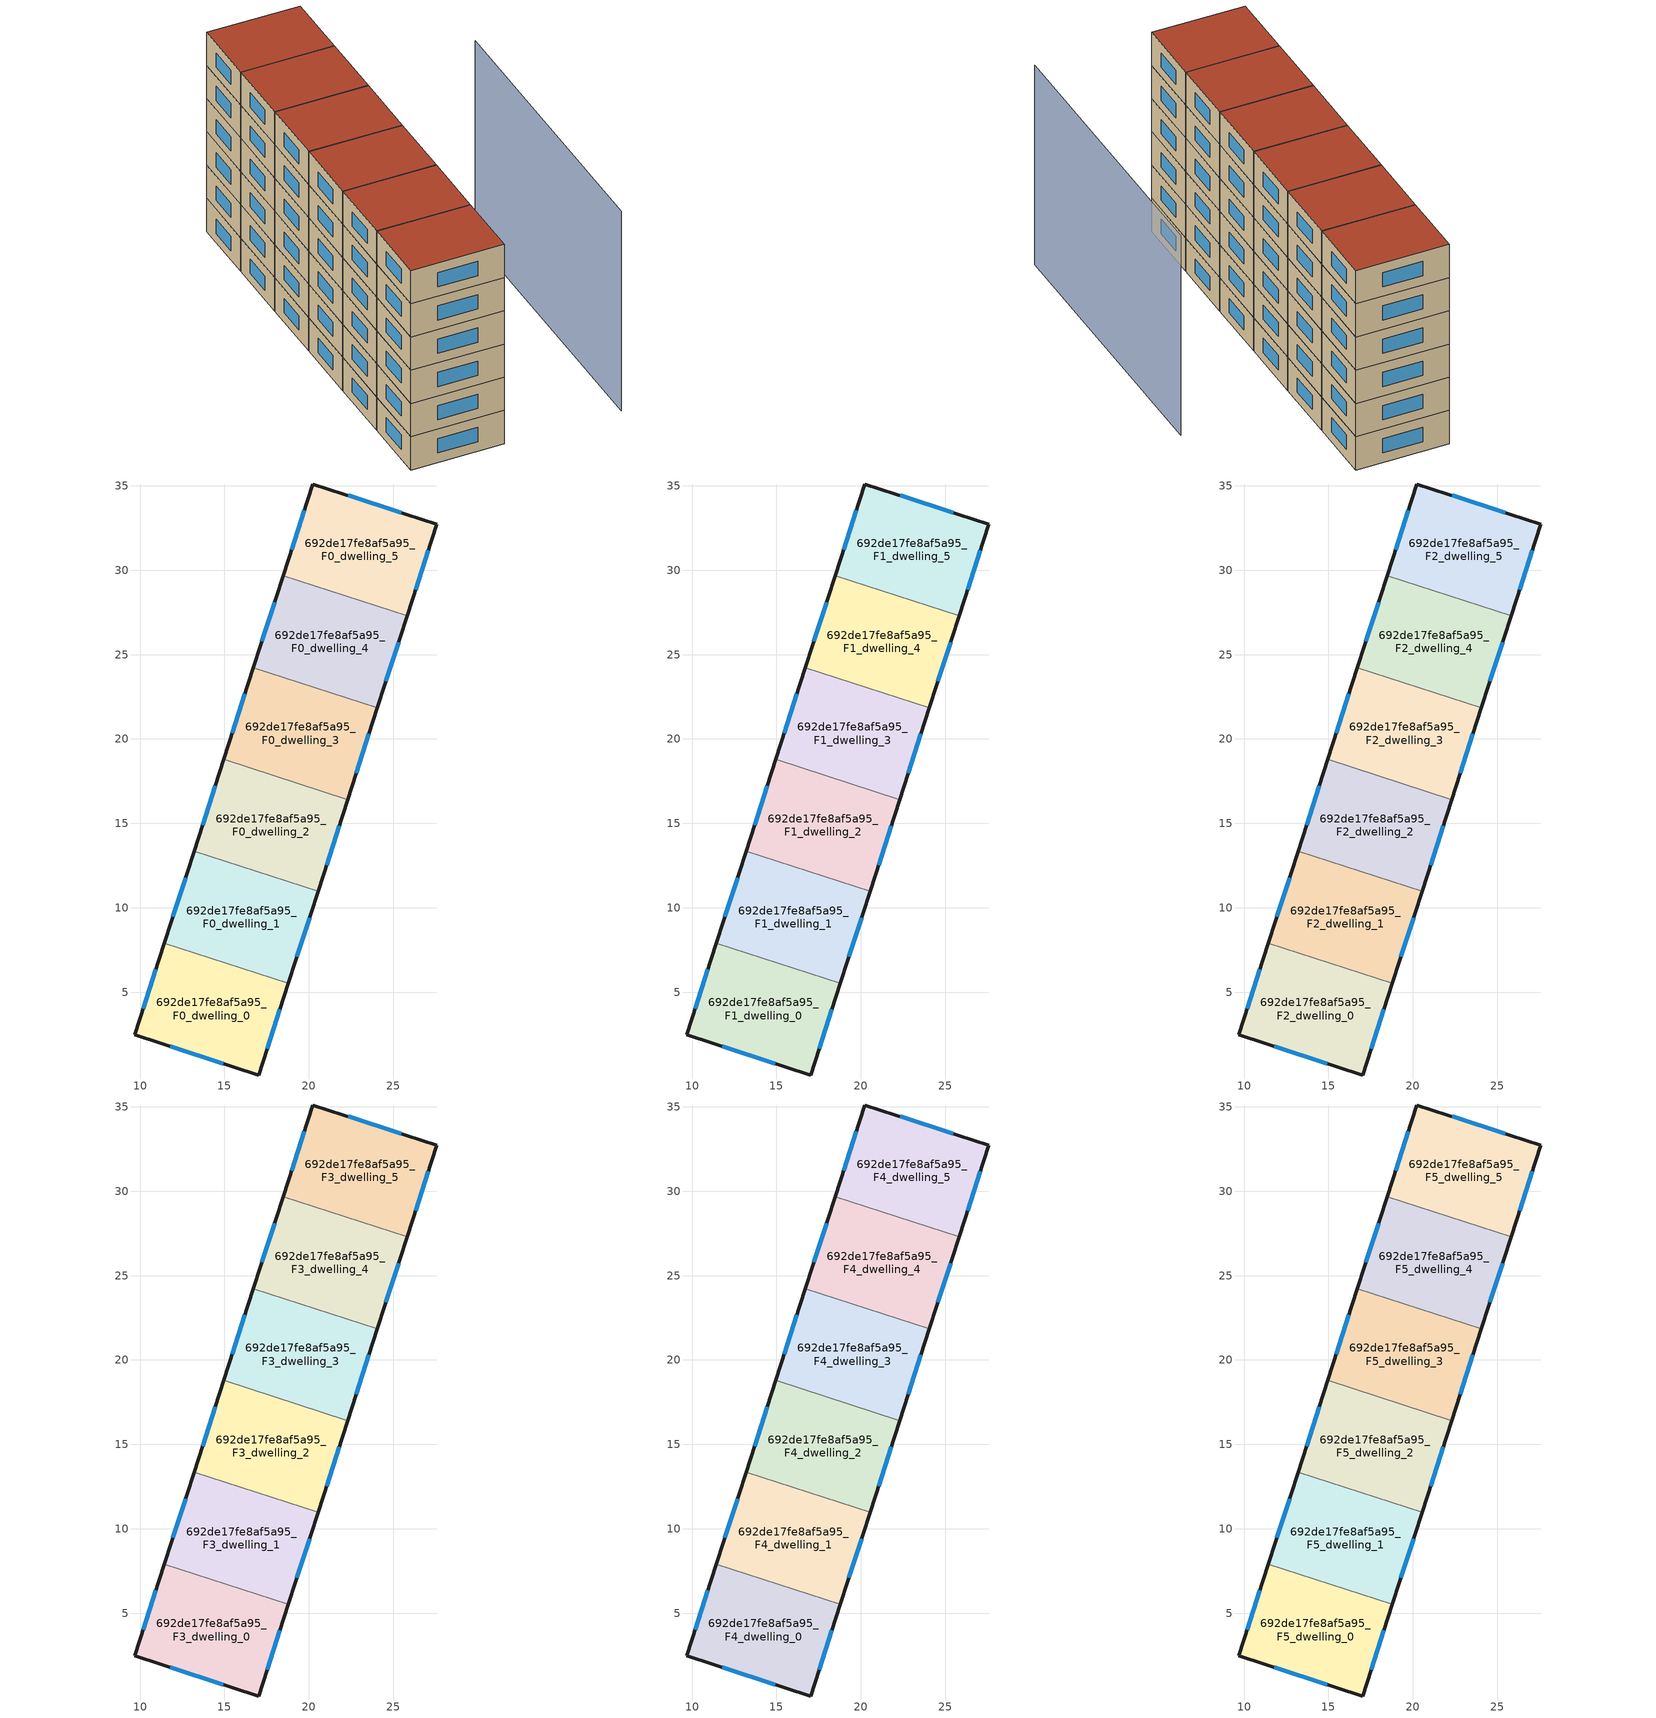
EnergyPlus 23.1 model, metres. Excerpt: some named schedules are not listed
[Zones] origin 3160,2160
692de17fe8af5a95_F0_dwelling_0
 floor ground (EU_floor_Construction): 18.79,5.53 17.03,0.09 9.69,2.46 11.45,7.9 z0
 wall outside (EU_wall_Construction): 11.45,7.9 9.69,2.46 17.03,0.09 18.79,5.53 z0:3
 wall to 692de17fe8af5a95_F0_dwelling_1 (EU_wall_Construction): 18.79,5.53 11.45,7.9 z0:3
 window (EU_Window_Construction): 17.54,1.64 18.29,3.98 / 11.79,1.78 14.93,0.77 / 10.94,6.35 10.19,4.02 z0.86:2.14
692de17fe8af5a95_F0_dwelling_1
 floor ground (EU_floor_Construction): 20.55,10.97 18.79,5.53 11.45,7.9 13.2,13.34 z0
 wall outside (EU_wall_Construction): 13.2,13.34 11.45,7.9 / 18.79,5.53 20.55,10.97 z0:3
 wall to 692de17fe8af5a95_F0_dwelling_2 (EU_wall_Construction): 20.55,10.97 13.2,13.34 z0:3
 window (EU_Window_Construction): 12.7,11.79 11.95,9.46 / 19.29,7.08 20.05,9.42 z0.86:2.14
692de17fe8af5a95_F0_dwelling_2
 floor ground (EU_floor_Construction): 22.31,16.41 20.55,10.97 13.2,13.34 14.96,18.79 z0
 wall outside (EU_wall_Construction): 14.96,18.79 13.2,13.34 / 20.55,10.97 22.31,16.41 z0:3
 wall to 692de17fe8af5a95_F0_dwelling_3 (EU_wall_Construction): 22.31,16.41 14.96,18.79 z0:3
 window (EU_Window_Construction): 14.46,17.23 13.71,14.9 / 21.05,12.53 21.8,14.86 z0.86:2.14
692de17fe8af5a95_F0_dwelling_3
 floor ground (EU_floor_Construction): 24.06,21.86 22.31,16.41 14.96,18.79 16.72,24.23 z0
 wall outside (EU_wall_Construction): 16.72,24.23 14.96,18.79 / 22.31,16.41 24.06,21.86 z0:3
 wall to 692de17fe8af5a95_F0_dwelling_4 (EU_wall_Construction): 24.06,21.86 16.72,24.23 z0:3
 window (EU_Window_Construction): 16.22,22.67 15.46,20.34 / 22.81,17.97 23.56,20.3 z0.86:2.14
692de17fe8af5a95_F0_dwelling_4
 floor ground (EU_floor_Construction): 25.82,27.3 24.06,21.86 16.72,24.23 18.48,29.67 z0
 wall outside (EU_wall_Construction): 18.48,29.67 16.72,24.23 / 24.06,21.86 25.82,27.3 z0:3
 wall to 692de17fe8af5a95_F0_dwelling_5 (EU_wall_Construction): 25.82,27.3 18.48,29.67 z0:3
 window (EU_Window_Construction): 17.97,28.12 17.22,25.78 / 24.57,23.41 25.32,25.74 z0.86:2.14
692de17fe8af5a95_F0_dwelling_5
 floor ground (EU_floor_Construction): 27.58,32.74 25.82,27.3 18.48,29.67 20.23,35.11 z0
 wall outside (EU_wall_Construction): 25.82,27.3 27.58,32.74 20.23,35.11 18.48,29.67 z0:3
 window (EU_Window_Construction): 19.73,33.56 18.98,31.22 / 25.48,33.42 22.33,34.43 / 26.32,28.85 27.08,31.18 z0.86:2.14
692de17fe8af5a95_F1_dwelling_0
 floor to 692de17fe8af5a95_F0_dwelling_0 (EU_floor_Construction): 18.79,5.53 17.03,0.09 9.69,2.46 11.45,7.9 z3
 wall outside (EU_wall_Construction): 11.45,7.9 9.69,2.46 17.03,0.09 18.79,5.53 z3:6
 wall to 692de17fe8af5a95_F1_dwelling_1 (EU_wall_Construction): 18.79,5.53 11.45,7.9 z3:6
 window (EU_Window_Construction): 17.54,1.64 18.29,3.98 / 11.79,1.78 14.93,0.77 / 10.94,6.35 10.19,4.02 z3.86:5.14
692de17fe8af5a95_F1_dwelling_1
 floor to 692de17fe8af5a95_F0_dwelling_1 (EU_floor_Construction): 20.55,10.97 18.79,5.53 11.45,7.9 13.2,13.34 z3
 wall outside (EU_wall_Construction): 13.2,13.34 11.45,7.9 / 18.79,5.53 20.55,10.97 z3:6
 wall to 692de17fe8af5a95_F1_dwelling_2 (EU_wall_Construction): 20.55,10.97 13.2,13.34 z3:6
 window (EU_Window_Construction): 12.7,11.79 11.95,9.46 / 19.29,7.08 20.05,9.42 z3.86:5.14
692de17fe8af5a95_F1_dwelling_2
 floor to 692de17fe8af5a95_F0_dwelling_2 (EU_floor_Construction): 22.31,16.41 20.55,10.97 13.2,13.34 14.96,18.79 z3
 wall outside (EU_wall_Construction): 14.96,18.79 13.2,13.34 / 20.55,10.97 22.31,16.41 z3:6
 wall to 692de17fe8af5a95_F1_dwelling_3 (EU_wall_Construction): 22.31,16.41 14.96,18.79 z3:6
 window (EU_Window_Construction): 14.46,17.23 13.71,14.9 / 21.05,12.53 21.8,14.86 z3.86:5.14
692de17fe8af5a95_F1_dwelling_3
 floor to 692de17fe8af5a95_F0_dwelling_3 (EU_floor_Construction): 24.06,21.86 22.31,16.41 14.96,18.79 16.72,24.23 z3
 wall outside (EU_wall_Construction): 16.72,24.23 14.96,18.79 / 22.31,16.41 24.06,21.86 z3:6
 wall to 692de17fe8af5a95_F1_dwelling_4 (EU_wall_Construction): 24.06,21.86 16.72,24.23 z3:6
 window (EU_Window_Construction): 16.22,22.67 15.46,20.34 / 22.81,17.97 23.56,20.3 z3.86:5.14
692de17fe8af5a95_F1_dwelling_4
 floor to 692de17fe8af5a95_F0_dwelling_4 (EU_floor_Construction): 25.82,27.3 24.06,21.86 16.72,24.23 18.48,29.67 z3
 wall outside (EU_wall_Construction): 18.48,29.67 16.72,24.23 / 24.06,21.86 25.82,27.3 z3:6
 wall to 692de17fe8af5a95_F1_dwelling_5 (EU_wall_Construction): 25.82,27.3 18.48,29.67 z3:6
 window (EU_Window_Construction): 17.97,28.12 17.22,25.78 / 24.57,23.41 25.32,25.74 z3.86:5.14
692de17fe8af5a95_F1_dwelling_5
 floor to 692de17fe8af5a95_F0_dwelling_5 (EU_floor_Construction): 27.58,32.74 25.82,27.3 18.48,29.67 20.23,35.11 z3
 wall outside (EU_wall_Construction): 25.82,27.3 27.58,32.74 20.23,35.11 18.48,29.67 z3:6
 window (EU_Window_Construction): 19.73,33.56 18.98,31.22 / 25.48,33.42 22.33,34.43 / 26.32,28.85 27.08,31.18 z3.86:5.14
692de17fe8af5a95_F2_dwelling_0
 floor to 692de17fe8af5a95_F1_dwelling_0 (EU_floor_Construction): 18.79,5.53 17.03,0.09 9.69,2.46 11.45,7.9 z6
 wall outside (EU_wall_Construction): 11.45,7.9 9.69,2.46 17.03,0.09 18.79,5.53 z6:9
 wall to 692de17fe8af5a95_F2_dwelling_1 (EU_wall_Construction): 18.79,5.53 11.45,7.9 z6:9
 window (EU_Window_Construction): 17.54,1.64 18.29,3.98 / 11.79,1.78 14.93,0.77 / 10.94,6.35 10.19,4.02 z6.86:8.14
692de17fe8af5a95_F2_dwelling_1
 floor to 692de17fe8af5a95_F1_dwelling_1 (EU_floor_Construction): 20.55,10.97 18.79,5.53 11.45,7.9 13.2,13.34 z6
 wall outside (EU_wall_Construction): 13.2,13.34 11.45,7.9 / 18.79,5.53 20.55,10.97 z6:9
 wall to 692de17fe8af5a95_F2_dwelling_2 (EU_wall_Construction): 20.55,10.97 13.2,13.34 z6:9
 window (EU_Window_Construction): 12.7,11.79 11.95,9.46 / 19.29,7.08 20.05,9.42 z6.86:8.14
692de17fe8af5a95_F2_dwelling_2
 floor to 692de17fe8af5a95_F1_dwelling_2 (EU_floor_Construction): 22.31,16.41 20.55,10.97 13.2,13.34 14.96,18.79 z6
 wall outside (EU_wall_Construction): 14.96,18.79 13.2,13.34 / 20.55,10.97 22.31,16.41 z6:9
 wall to 692de17fe8af5a95_F2_dwelling_3 (EU_wall_Construction): 22.31,16.41 14.96,18.79 z6:9
 window (EU_Window_Construction): 14.46,17.23 13.71,14.9 / 21.05,12.53 21.8,14.86 z6.86:8.14
692de17fe8af5a95_F2_dwelling_3
 floor to 692de17fe8af5a95_F1_dwelling_3 (EU_floor_Construction): 24.06,21.86 22.31,16.41 14.96,18.79 16.72,24.23 z6
 wall outside (EU_wall_Construction): 16.72,24.23 14.96,18.79 / 22.31,16.41 24.06,21.86 z6:9
 wall to 692de17fe8af5a95_F2_dwelling_4 (EU_wall_Construction): 24.06,21.86 16.72,24.23 z6:9
 window (EU_Window_Construction): 16.22,22.67 15.46,20.34 / 22.81,17.97 23.56,20.3 z6.86:8.14
692de17fe8af5a95_F2_dwelling_4
 floor to 692de17fe8af5a95_F1_dwelling_4 (EU_floor_Construction): 25.82,27.3 24.06,21.86 16.72,24.23 18.48,29.67 z6
 wall outside (EU_wall_Construction): 18.48,29.67 16.72,24.23 / 24.06,21.86 25.82,27.3 z6:9
 wall to 692de17fe8af5a95_F2_dwelling_5 (EU_wall_Construction): 25.82,27.3 18.48,29.67 z6:9
 window (EU_Window_Construction): 17.97,28.12 17.22,25.78 / 24.57,23.41 25.32,25.74 z6.86:8.14
692de17fe8af5a95_F2_dwelling_5
 floor to 692de17fe8af5a95_F1_dwelling_5 (EU_floor_Construction): 27.58,32.74 25.82,27.3 18.48,29.67 20.23,35.11 z6
 wall outside (EU_wall_Construction): 25.82,27.3 27.58,32.74 20.23,35.11 18.48,29.67 z6:9
 window (EU_Window_Construction): 19.73,33.56 18.98,31.22 / 25.48,33.42 22.33,34.43 / 26.32,28.85 27.08,31.18 z6.86:8.14
692de17fe8af5a95_F3_dwelling_0
 floor to 692de17fe8af5a95_F2_dwelling_0 (EU_floor_Construction): 18.79,5.53 17.03,0.09 9.69,2.46 11.45,7.9 z9
 wall outside (EU_wall_Construction): 11.45,7.9 9.69,2.46 17.03,0.09 18.79,5.53 z9:12
 wall to 692de17fe8af5a95_F3_dwelling_1 (EU_wall_Construction): 18.79,5.53 11.45,7.9 z9:12
 window (EU_Window_Construction): 17.54,1.64 18.29,3.98 / 11.79,1.78 14.93,0.77 / 10.94,6.35 10.19,4.02 z9.86:11.14
692de17fe8af5a95_F3_dwelling_1
 floor to 692de17fe8af5a95_F2_dwelling_1 (EU_floor_Construction): 20.55,10.97 18.79,5.53 11.45,7.9 13.2,13.34 z9
 wall outside (EU_wall_Construction): 13.2,13.34 11.45,7.9 / 18.79,5.53 20.55,10.97 z9:12
 wall to 692de17fe8af5a95_F3_dwelling_2 (EU_wall_Construction): 20.55,10.97 13.2,13.34 z9:12
 window (EU_Window_Construction): 12.7,11.79 11.95,9.46 / 19.29,7.08 20.05,9.42 z9.86:11.14
692de17fe8af5a95_F3_dwelling_2
 floor to 692de17fe8af5a95_F2_dwelling_2 (EU_floor_Construction): 22.31,16.41 20.55,10.97 13.2,13.34 14.96,18.79 z9
 wall outside (EU_wall_Construction): 14.96,18.79 13.2,13.34 / 20.55,10.97 22.31,16.41 z9:12
 wall to 692de17fe8af5a95_F3_dwelling_3 (EU_wall_Construction): 22.31,16.41 14.96,18.79 z9:12
 window (EU_Window_Construction): 14.46,17.23 13.71,14.9 / 21.05,12.53 21.8,14.86 z9.86:11.14
692de17fe8af5a95_F3_dwelling_3
 floor to 692de17fe8af5a95_F2_dwelling_3 (EU_floor_Construction): 24.06,21.86 22.31,16.41 14.96,18.79 16.72,24.23 z9
 wall outside (EU_wall_Construction): 16.72,24.23 14.96,18.79 / 22.31,16.41 24.06,21.86 z9:12
 wall to 692de17fe8af5a95_F3_dwelling_4 (EU_wall_Construction): 24.06,21.86 16.72,24.23 z9:12
 window (EU_Window_Construction): 16.22,22.67 15.46,20.34 / 22.81,17.97 23.56,20.3 z9.86:11.14
692de17fe8af5a95_F3_dwelling_4
 floor to 692de17fe8af5a95_F2_dwelling_4 (EU_floor_Construction): 25.82,27.3 24.06,21.86 16.72,24.23 18.48,29.67 z9
 wall outside (EU_wall_Construction): 18.48,29.67 16.72,24.23 / 24.06,21.86 25.82,27.3 z9:12
 wall to 692de17fe8af5a95_F3_dwelling_5 (EU_wall_Construction): 25.82,27.3 18.48,29.67 z9:12
 window (EU_Window_Construction): 17.97,28.12 17.22,25.78 / 24.57,23.41 25.32,25.74 z9.86:11.14
692de17fe8af5a95_F3_dwelling_5
 floor to 692de17fe8af5a95_F2_dwelling_5 (EU_floor_Construction): 27.58,32.74 25.82,27.3 18.48,29.67 20.23,35.11 z9
 wall outside (EU_wall_Construction): 25.82,27.3 27.58,32.74 20.23,35.11 18.48,29.67 z9:12
 window (EU_Window_Construction): 19.73,33.56 18.98,31.22 / 25.48,33.42 22.33,34.43 / 26.32,28.85 27.08,31.18 z9.86:11.14
692de17fe8af5a95_F4_dwelling_0
 floor to 692de17fe8af5a95_F3_dwelling_0 (EU_floor_Construction): 18.79,5.53 17.03,0.09 9.69,2.46 11.45,7.9 z12
 wall outside (EU_wall_Construction): 11.45,7.9 9.69,2.46 17.03,0.09 18.79,5.53 z12:15
 wall to 692de17fe8af5a95_F4_dwelling_1 (EU_wall_Construction): 18.79,5.53 11.45,7.9 z12:15
 window (EU_Window_Construction): 17.54,1.64 18.29,3.98 / 11.79,1.78 14.93,0.77 / 10.94,6.35 10.19,4.02 z12.86:14.14
692de17fe8af5a95_F4_dwelling_1
 floor to 692de17fe8af5a95_F3_dwelling_1 (EU_floor_Construction): 20.55,10.97 18.79,5.53 11.45,7.9 13.2,13.34 z12
 wall outside (EU_wall_Construction): 13.2,13.34 11.45,7.9 / 18.79,5.53 20.55,10.97 z12:15
 wall to 692de17fe8af5a95_F4_dwelling_2 (EU_wall_Construction): 20.55,10.97 13.2,13.34 z12:15
 window (EU_Window_Construction): 12.7,11.79 11.95,9.46 / 19.29,7.08 20.05,9.42 z12.86:14.14
692de17fe8af5a95_F4_dwelling_2
 floor to 692de17fe8af5a95_F3_dwelling_2 (EU_floor_Construction): 22.31,16.41 20.55,10.97 13.2,13.34 14.96,18.79 z12
 wall outside (EU_wall_Construction): 14.96,18.79 13.2,13.34 / 20.55,10.97 22.31,16.41 z12:15
 wall to 692de17fe8af5a95_F4_dwelling_3 (EU_wall_Construction): 22.31,16.41 14.96,18.79 z12:15
 window (EU_Window_Construction): 14.46,17.23 13.71,14.9 / 21.05,12.53 21.8,14.86 z12.86:14.14
692de17fe8af5a95_F4_dwelling_3
 floor to 692de17fe8af5a95_F3_dwelling_3 (EU_floor_Construction): 24.06,21.86 22.31,16.41 14.96,18.79 16.72,24.23 z12
 wall outside (EU_wall_Construction): 16.72,24.23 14.96,18.79 / 22.31,16.41 24.06,21.86 z12:15
 wall to 692de17fe8af5a95_F4_dwelling_4 (EU_wall_Construction): 24.06,21.86 16.72,24.23 z12:15
 window (EU_Window_Construction): 16.22,22.67 15.46,20.34 / 22.81,17.97 23.56,20.3 z12.86:14.14
692de17fe8af5a95_F4_dwelling_4
 floor to 692de17fe8af5a95_F3_dwelling_4 (EU_floor_Construction): 25.82,27.3 24.06,21.86 16.72,24.23 18.48,29.67 z12
 wall outside (EU_wall_Construction): 18.48,29.67 16.72,24.23 / 24.06,21.86 25.82,27.3 z12:15
 wall to 692de17fe8af5a95_F4_dwelling_5 (EU_wall_Construction): 25.82,27.3 18.48,29.67 z12:15
 window (EU_Window_Construction): 17.97,28.12 17.22,25.78 / 24.57,23.41 25.32,25.74 z12.86:14.14
692de17fe8af5a95_F4_dwelling_5
 floor to 692de17fe8af5a95_F3_dwelling_5 (EU_floor_Construction): 27.58,32.74 25.82,27.3 18.48,29.67 20.23,35.11 z12
 wall outside (EU_wall_Construction): 25.82,27.3 27.58,32.74 20.23,35.11 18.48,29.67 z12:15
 window (EU_Window_Construction): 19.73,33.56 18.98,31.22 / 25.48,33.42 22.33,34.43 / 26.32,28.85 27.08,31.18 z12.86:14.14
692de17fe8af5a95_F5_dwelling_0
 floor to 692de17fe8af5a95_F4_dwelling_0 (EU_floor_Construction): 18.79,5.53 17.03,0.09 9.69,2.46 11.45,7.9 z15
 wall outside (EU_wall_Construction): 11.45,7.9 9.69,2.46 17.03,0.09 18.79,5.53 z15:18
 wall to 692de17fe8af5a95_F5_dwelling_1 (EU_wall_Construction): 18.79,5.53 11.45,7.9 z15:18
 window (EU_Window_Construction): 17.54,1.64 18.29,3.98 / 11.79,1.78 14.93,0.77 / 10.94,6.35 10.19,4.02 z15.86:17.14
 roof outside (EU_roof_Construction): 17.03,0.09 18.79,5.53 11.45,7.9 9.69,2.46 z18
692de17fe8af5a95_F5_dwelling_1
 floor to 692de17fe8af5a95_F4_dwelling_1 (EU_floor_Construction): 20.55,10.97 18.79,5.53 11.45,7.9 13.2,13.34 z15
 wall outside (EU_wall_Construction): 13.2,13.34 11.45,7.9 / 18.79,5.53 20.55,10.97 z15:18
 wall to 692de17fe8af5a95_F5_dwelling_2 (EU_wall_Construction): 20.55,10.97 13.2,13.34 z15:18
 window (EU_Window_Construction): 12.7,11.79 11.95,9.46 / 19.29,7.08 20.05,9.42 z15.86:17.14
 roof outside (EU_roof_Construction): 18.79,5.53 20.55,10.97 13.2,13.34 11.45,7.9 z18
692de17fe8af5a95_F5_dwelling_2
 floor to 692de17fe8af5a95_F4_dwelling_2 (EU_floor_Construction): 22.31,16.41 20.55,10.97 13.2,13.34 14.96,18.79 z15
 wall outside (EU_wall_Construction): 14.96,18.79 13.2,13.34 / 20.55,10.97 22.31,16.41 z15:18
 wall to 692de17fe8af5a95_F5_dwelling_3 (EU_wall_Construction): 22.31,16.41 14.96,18.79 z15:18
 window (EU_Window_Construction): 14.46,17.23 13.71,14.9 / 21.05,12.53 21.8,14.86 z15.86:17.14
 roof outside (EU_roof_Construction): 20.55,10.97 22.31,16.41 14.96,18.79 13.2,13.34 z18
692de17fe8af5a95_F5_dwelling_3
 floor to 692de17fe8af5a95_F4_dwelling_3 (EU_floor_Construction): 24.06,21.86 22.31,16.41 14.96,18.79 16.72,24.23 z15
 wall outside (EU_wall_Construction): 16.72,24.23 14.96,18.79 / 22.31,16.41 24.06,21.86 z15:18
 wall to 692de17fe8af5a95_F5_dwelling_4 (EU_wall_Construction): 24.06,21.86 16.72,24.23 z15:18
 window (EU_Window_Construction): 16.22,22.67 15.46,20.34 / 22.81,17.97 23.56,20.3 z15.86:17.14
 roof outside (EU_roof_Construction): 22.31,16.41 24.06,21.86 16.72,24.23 14.96,18.79 z18
692de17fe8af5a95_F5_dwelling_4
 floor to 692de17fe8af5a95_F4_dwelling_4 (EU_floor_Construction): 25.82,27.3 24.06,21.86 16.72,24.23 18.48,29.67 z15
 wall outside (EU_wall_Construction): 18.48,29.67 16.72,24.23 / 24.06,21.86 25.82,27.3 z15:18
 wall to 692de17fe8af5a95_F5_dwelling_5 (EU_wall_Construction): 25.82,27.3 18.48,29.67 z15:18
 window (EU_Window_Construction): 17.97,28.12 17.22,25.78 / 24.57,23.41 25.32,25.74 z15.86:17.14
 roof outside (EU_roof_Construction): 24.06,21.86 25.82,27.3 18.48,29.67 16.72,24.23 z18
692de17fe8af5a95_F5_dwelling_5
 floor to 692de17fe8af5a95_F4_dwelling_5 (EU_floor_Construction): 27.58,32.74 25.82,27.3 18.48,29.67 20.23,35.11 z15
 wall outside (EU_wall_Construction): 25.82,27.3 27.58,32.74 20.23,35.11 18.48,29.67 z15:18
 window (EU_Window_Construction): 19.73,33.56 18.98,31.22 / 25.48,33.42 22.33,34.43 / 26.32,28.85 27.08,31.18 z15.86:17.14
 roof outside (EU_roof_Construction): 25.82,27.3 27.58,32.74 20.23,35.11 18.48,29.67 z18
shading: 26.21,-2.88 33.76,20.47 z0:18
[Building]
EU S2 Campaign: North Axis=0; Terrain=City; Solar Distribution=FullExterior
[Site:Location]
Helsinki-Vantaa.AP: Latitude=60.317; Longitude=24.963; Time Zone=2; Elevation=54.6
[SizingPeriod:WeatherFileDays]
AnnualSizingPeriod: Begin Month=1; Begin Day of Month=1; End Month=12; End Day of Month=31; Day of Week for Start Day=Monday; Use Weather File Daylight Saving Period=No; Use Weather File Rain and Snow Indicators=No
[MATERIAL]
EU_InternalMass_Material: Roughness=MediumRough; Thickness=0.1; Conductivity=1; Density=1800; Specific Heat=900; Thermal Absorptance=0.9; Solar Absorptance=0.7; Visible Absorptance=0.7
[MATERIAL:NOMASS] Roughness=MediumRough; Thermal Absorptance=0.9; Solar Absorptance=0.7; Visible Absorptance=0.7
Name | Thermal Resistance
EU_wall_NoMass | 5.91765
EU_roof_NoMass | 11.1778
EU_floor_NoMass | 6.2875
[WINDOWMATERIAL:SIMPLEGLAZINGSYSTEM]
EU_Window_SimpleGlazing: UFactor=0.994035; Solar Heat Gain Coefficient=0.7; Visible Transmittance=0.7
[CONSTRUCTION]
EU_wall_Construction: EU_wall_NoMass
EU_roof_Construction: EU_roof_NoMass
EU_floor_Construction: EU_floor_NoMass
EU_Window_Construction: EU_Window_SimpleGlazing
EU_InternalMass_Construction: EU_InternalMass_Material
[ZONE] Type=1; Multiplier=1; Ceiling Height=autocalculate; Floor Area=autocalculate; Part of Total Floor Area=Yes
Name | Volume
692de17fe8af5a95_F0_dwelling_0; 692de17fe8af5a95_F1_dwelling_0; 692de17fe8af5a95_F2_dwelling_0; 692de17fe8af5a95_F3_dwelling_0; 692de17fe8af5a95_F4_dwelling_0; 692de17fe8af5a95_F5_dwelling_0; 692de17fe8af5a95_F0_dwelling_5 | 132.4
692de17fe8af5a95_F0_dwelling_1; 692de17fe8af5a95_F0_dwelling_4 | 132.392
692de17fe8af5a95_F1_dwelling_1; 692de17fe8af5a95_F2_dwelling_1; 692de17fe8af5a95_F3_dwelling_1; 692de17fe8af5a95_F4_dwelling_1; 692de17fe8af5a95_F5_dwelling_1; 692de17fe8af5a95_F1_dwelling_4; 692de17fe8af5a95_F2_dwelling_4; 692de17fe8af5a95_F3_dwelling_4; 692de17fe8af5a95_F4_dwelling_4; 692de17fe8af5a95_F5_dwelling_4 | 132.393
692de17fe8af5a95_F0_dwelling_2 | 132.409
692de17fe8af5a95_F1_dwelling_2; 692de17fe8af5a95_F2_dwelling_2; 692de17fe8af5a95_F3_dwelling_2; 692de17fe8af5a95_F4_dwelling_2; 692de17fe8af5a95_F5_dwelling_2; 692de17fe8af5a95_F0_dwelling_3; 692de17fe8af5a95_F1_dwelling_3; 692de17fe8af5a95_F2_dwelling_3; 692de17fe8af5a95_F3_dwelling_3; 692de17fe8af5a95_F4_dwelling_3; 692de17fe8af5a95_F5_dwelling_3 | 132.408
692de17fe8af5a95_F1_dwelling_5; 692de17fe8af5a95_F2_dwelling_5; 692de17fe8af5a95_F3_dwelling_5; 692de17fe8af5a95_F4_dwelling_5; 692de17fe8af5a95_F5_dwelling_5 | 132.399
[INTERNALMASS] Construction=EU_InternalMass_Construction
Name | Zone or ZoneList | Surface Area
692de17fe8af5a95_F0_dwelling_0_EU_InternalMass | 692de17fe8af5a95_F0_dwelling_0 | 44.1332
692de17fe8af5a95_F0_dwelling_1_EU_InternalMass | 692de17fe8af5a95_F0_dwelling_1 | 44.1309
692de17fe8af5a95_F0_dwelling_2_EU_InternalMass | 692de17fe8af5a95_F0_dwelling_2 | 44.136
692de17fe8af5a95_F0_dwelling_3_EU_InternalMass | 692de17fe8af5a95_F0_dwelling_3 | 44.136
692de17fe8af5a95_F0_dwelling_4_EU_InternalMass | 692de17fe8af5a95_F0_dwelling_4 | 44.1309
692de17fe8af5a95_F0_dwelling_5_EU_InternalMass | 692de17fe8af5a95_F0_dwelling_5 | 44.1332
692de17fe8af5a95_F1_dwelling_0_EU_InternalMass | 692de17fe8af5a95_F1_dwelling_0 | 44.1332
692de17fe8af5a95_F1_dwelling_1_EU_InternalMass | 692de17fe8af5a95_F1_dwelling_1 | 44.1309
692de17fe8af5a95_F1_dwelling_2_EU_InternalMass | 692de17fe8af5a95_F1_dwelling_2 | 44.136
692de17fe8af5a95_F1_dwelling_3_EU_InternalMass | 692de17fe8af5a95_F1_dwelling_3 | 44.136
692de17fe8af5a95_F1_dwelling_4_EU_InternalMass | 692de17fe8af5a95_F1_dwelling_4 | 44.1309
692de17fe8af5a95_F1_dwelling_5_EU_InternalMass | 692de17fe8af5a95_F1_dwelling_5 | 44.1332
692de17fe8af5a95_F2_dwelling_0_EU_InternalMass | 692de17fe8af5a95_F2_dwelling_0 | 44.1332
692de17fe8af5a95_F2_dwelling_1_EU_InternalMass | 692de17fe8af5a95_F2_dwelling_1 | 44.1309
692de17fe8af5a95_F2_dwelling_2_EU_InternalMass | 692de17fe8af5a95_F2_dwelling_2 | 44.136
692de17fe8af5a95_F2_dwelling_3_EU_InternalMass | 692de17fe8af5a95_F2_dwelling_3 | 44.136
692de17fe8af5a95_F2_dwelling_4_EU_InternalMass | 692de17fe8af5a95_F2_dwelling_4 | 44.1309
692de17fe8af5a95_F2_dwelling_5_EU_InternalMass | 692de17fe8af5a95_F2_dwelling_5 | 44.1332
692de17fe8af5a95_F3_dwelling_0_EU_InternalMass | 692de17fe8af5a95_F3_dwelling_0 | 44.1332
692de17fe8af5a95_F3_dwelling_1_EU_InternalMass | 692de17fe8af5a95_F3_dwelling_1 | 44.1309
692de17fe8af5a95_F3_dwelling_2_EU_InternalMass | 692de17fe8af5a95_F3_dwelling_2 | 44.136
692de17fe8af5a95_F3_dwelling_3_EU_InternalMass | 692de17fe8af5a95_F3_dwelling_3 | 44.136
692de17fe8af5a95_F3_dwelling_4_EU_InternalMass | 692de17fe8af5a95_F3_dwelling_4 | 44.1309
692de17fe8af5a95_F3_dwelling_5_EU_InternalMass | 692de17fe8af5a95_F3_dwelling_5 | 44.1332
692de17fe8af5a95_F4_dwelling_0_EU_InternalMass | 692de17fe8af5a95_F4_dwelling_0 | 44.1332
692de17fe8af5a95_F4_dwelling_1_EU_InternalMass | 692de17fe8af5a95_F4_dwelling_1 | 44.1309
692de17fe8af5a95_F4_dwelling_2_EU_InternalMass | 692de17fe8af5a95_F4_dwelling_2 | 44.136
692de17fe8af5a95_F4_dwelling_3_EU_InternalMass | 692de17fe8af5a95_F4_dwelling_3 | 44.136
692de17fe8af5a95_F4_dwelling_4_EU_InternalMass | 692de17fe8af5a95_F4_dwelling_4 | 44.1309
692de17fe8af5a95_F4_dwelling_5_EU_InternalMass | 692de17fe8af5a95_F4_dwelling_5 | 44.1332
692de17fe8af5a95_F5_dwelling_0_EU_InternalMass | 692de17fe8af5a95_F5_dwelling_0 | 44.1332
692de17fe8af5a95_F5_dwelling_1_EU_InternalMass | 692de17fe8af5a95_F5_dwelling_1 | 44.1309
692de17fe8af5a95_F5_dwelling_2_EU_InternalMass | 692de17fe8af5a95_F5_dwelling_2 | 44.136
692de17fe8af5a95_F5_dwelling_3_EU_InternalMass | 692de17fe8af5a95_F5_dwelling_3 | 44.136
692de17fe8af5a95_F5_dwelling_4_EU_InternalMass | 692de17fe8af5a95_F5_dwelling_4 | 44.1309
692de17fe8af5a95_F5_dwelling_5_EU_InternalMass | 692de17fe8af5a95_F5_dwelling_5 | 44.1332
[OTHEREQUIPMENT] Fuel Type=Electricity; Design Level Calculation Method=Watts/Area; Power per Zone Floor Area=1; Fraction Latent=0; Fraction Radiant=0; Fraction Lost=0; Carbon Dioxide Generation Rate=0; EndUse Subcategory=EU_Step8_InternalGains
Name | Zone or ZoneList or Space or SpaceList | Schedule
EU_Step8_InternalGain_692de17fe8af5a95_F0_dwelling_0_f000 | 692de17fe8af5a95_F0_dwelling_0 | EU_Step8_GainSchedule_692de17fe8af5a95_F0_dwelling_0_f000
EU_Step8_InternalGain_692de17fe8af5a95_F0_dwelling_1_f000 | 692de17fe8af5a95_F0_dwelling_1 | EU_Step8_GainSchedule_692de17fe8af5a95_F0_dwelling_1_f000
EU_Step8_InternalGain_692de17fe8af5a95_F0_dwelling_2_f000 | 692de17fe8af5a95_F0_dwelling_2 | EU_Step8_GainSchedule_692de17fe8af5a95_F0_dwelling_2_f000
EU_Step8_InternalGain_692de17fe8af5a95_F0_dwelling_3_f000 | 692de17fe8af5a95_F0_dwelling_3 | EU_Step8_GainSchedule_692de17fe8af5a95_F0_dwelling_3_f000
EU_Step8_InternalGain_692de17fe8af5a95_F0_dwelling_4_f000 | 692de17fe8af5a95_F0_dwelling_4 | EU_Step8_GainSchedule_692de17fe8af5a95_F0_dwelling_4_f000
EU_Step8_InternalGain_692de17fe8af5a95_F0_dwelling_5_f000 | 692de17fe8af5a95_F0_dwelling_5 | EU_Step8_GainSchedule_692de17fe8af5a95_F0_dwelling_5_f000
EU_Step8_InternalGain_692de17fe8af5a95_F1_dwelling_0_f000 | 692de17fe8af5a95_F1_dwelling_0 | EU_Step8_GainSchedule_692de17fe8af5a95_F1_dwelling_0_f000
EU_Step8_InternalGain_692de17fe8af5a95_F1_dwelling_1_f000 | 692de17fe8af5a95_F1_dwelling_1 | EU_Step8_GainSchedule_692de17fe8af5a95_F1_dwelling_1_f000
EU_Step8_InternalGain_692de17fe8af5a95_F1_dwelling_2_f000 | 692de17fe8af5a95_F1_dwelling_2 | EU_Step8_GainSchedule_692de17fe8af5a95_F1_dwelling_2_f000
EU_Step8_InternalGain_692de17fe8af5a95_F1_dwelling_3_f000 | 692de17fe8af5a95_F1_dwelling_3 | EU_Step8_GainSchedule_692de17fe8af5a95_F1_dwelling_3_f000
EU_Step8_InternalGain_692de17fe8af5a95_F1_dwelling_4_f000 | 692de17fe8af5a95_F1_dwelling_4 | EU_Step8_GainSchedule_692de17fe8af5a95_F1_dwelling_4_f000
EU_Step8_InternalGain_692de17fe8af5a95_F1_dwelling_5_f000 | 692de17fe8af5a95_F1_dwelling_5 | EU_Step8_GainSchedule_692de17fe8af5a95_F1_dwelling_5_f000
EU_Step8_InternalGain_692de17fe8af5a95_F2_dwelling_0_f000 | 692de17fe8af5a95_F2_dwelling_0 | EU_Step8_GainSchedule_692de17fe8af5a95_F2_dwelling_0_f000
EU_Step8_InternalGain_692de17fe8af5a95_F2_dwelling_1_f000 | 692de17fe8af5a95_F2_dwelling_1 | EU_Step8_GainSchedule_692de17fe8af5a95_F2_dwelling_1_f000
EU_Step8_InternalGain_692de17fe8af5a95_F2_dwelling_2_f000 | 692de17fe8af5a95_F2_dwelling_2 | EU_Step8_GainSchedule_692de17fe8af5a95_F2_dwelling_2_f000
EU_Step8_InternalGain_692de17fe8af5a95_F2_dwelling_3_f000 | 692de17fe8af5a95_F2_dwelling_3 | EU_Step8_GainSchedule_692de17fe8af5a95_F2_dwelling_3_f000
EU_Step8_InternalGain_692de17fe8af5a95_F2_dwelling_4_f000 | 692de17fe8af5a95_F2_dwelling_4 | EU_Step8_GainSchedule_692de17fe8af5a95_F2_dwelling_4_f000
EU_Step8_InternalGain_692de17fe8af5a95_F2_dwelling_5_f000 | 692de17fe8af5a95_F2_dwelling_5 | EU_Step8_GainSchedule_692de17fe8af5a95_F2_dwelling_5_f000
EU_Step8_InternalGain_692de17fe8af5a95_F3_dwelling_0_f000 | 692de17fe8af5a95_F3_dwelling_0 | EU_Step8_GainSchedule_692de17fe8af5a95_F3_dwelling_0_f000
EU_Step8_InternalGain_692de17fe8af5a95_F3_dwelling_1_f000 | 692de17fe8af5a95_F3_dwelling_1 | EU_Step8_GainSchedule_692de17fe8af5a95_F3_dwelling_1_f000
EU_Step8_InternalGain_692de17fe8af5a95_F3_dwelling_2_f000 | 692de17fe8af5a95_F3_dwelling_2 | EU_Step8_GainSchedule_692de17fe8af5a95_F3_dwelling_2_f000
EU_Step8_InternalGain_692de17fe8af5a95_F3_dwelling_3_f000 | 692de17fe8af5a95_F3_dwelling_3 | EU_Step8_GainSchedule_692de17fe8af5a95_F3_dwelling_3_f000
EU_Step8_InternalGain_692de17fe8af5a95_F3_dwelling_4_f000 | 692de17fe8af5a95_F3_dwelling_4 | EU_Step8_GainSchedule_692de17fe8af5a95_F3_dwelling_4_f000
EU_Step8_InternalGain_692de17fe8af5a95_F3_dwelling_5_f000 | 692de17fe8af5a95_F3_dwelling_5 | EU_Step8_GainSchedule_692de17fe8af5a95_F3_dwelling_5_f000
EU_Step8_InternalGain_692de17fe8af5a95_F4_dwelling_0_f000 | 692de17fe8af5a95_F4_dwelling_0 | EU_Step8_GainSchedule_692de17fe8af5a95_F4_dwelling_0_f000
EU_Step8_InternalGain_692de17fe8af5a95_F4_dwelling_1_f000 | 692de17fe8af5a95_F4_dwelling_1 | EU_Step8_GainSchedule_692de17fe8af5a95_F4_dwelling_1_f000
EU_Step8_InternalGain_692de17fe8af5a95_F4_dwelling_2_f000 | 692de17fe8af5a95_F4_dwelling_2 | EU_Step8_GainSchedule_692de17fe8af5a95_F4_dwelling_2_f000
EU_Step8_InternalGain_692de17fe8af5a95_F4_dwelling_3_f000 | 692de17fe8af5a95_F4_dwelling_3 | EU_Step8_GainSchedule_692de17fe8af5a95_F4_dwelling_3_f000
EU_Step8_InternalGain_692de17fe8af5a95_F4_dwelling_4_f000 | 692de17fe8af5a95_F4_dwelling_4 | EU_Step8_GainSchedule_692de17fe8af5a95_F4_dwelling_4_f000
EU_Step8_InternalGain_692de17fe8af5a95_F4_dwelling_5_f000 | 692de17fe8af5a95_F4_dwelling_5 | EU_Step8_GainSchedule_692de17fe8af5a95_F4_dwelling_5_f000
EU_Step8_InternalGain_692de17fe8af5a95_F5_dwelling_0_f000 | 692de17fe8af5a95_F5_dwelling_0 | EU_Step8_GainSchedule_692de17fe8af5a95_F5_dwelling_0_f000
EU_Step8_InternalGain_692de17fe8af5a95_F5_dwelling_1_f000 | 692de17fe8af5a95_F5_dwelling_1 | EU_Step8_GainSchedule_692de17fe8af5a95_F5_dwelling_1_f000
EU_Step8_InternalGain_692de17fe8af5a95_F5_dwelling_2_f000 | 692de17fe8af5a95_F5_dwelling_2 | EU_Step8_GainSchedule_692de17fe8af5a95_F5_dwelling_2_f000
EU_Step8_InternalGain_692de17fe8af5a95_F5_dwelling_3_f000 | 692de17fe8af5a95_F5_dwelling_3 | EU_Step8_GainSchedule_692de17fe8af5a95_F5_dwelling_3_f000
EU_Step8_InternalGain_692de17fe8af5a95_F5_dwelling_4_f000 | 692de17fe8af5a95_F5_dwelling_4 | EU_Step8_GainSchedule_692de17fe8af5a95_F5_dwelling_4_f000
EU_Step8_InternalGain_692de17fe8af5a95_F5_dwelling_5_f000 | 692de17fe8af5a95_F5_dwelling_5 | EU_Step8_GainSchedule_692de17fe8af5a95_F5_dwelling_5_f000
[ZONEVENTILATION:DESIGNFLOWRATE] Schedule=EU_AlwaysOn; Design Flow Rate Calculation Method=AirChanges/Hour; Air Changes per Hour=0.596421; Ventilation Type=Natural; Fan Pressure Rise=0; Fan Total Efficiency=1; Constant Term Coefficient=1; Temperature Term Coefficient=0; Velocity Term Coefficient=0; Velocity Squared Term Coefficient=0; Minimum Indoor Temperature=-100; Maximum Indoor Temperature=100; Delta Temperature=-100; Minimum Outdoor Temperature=-100; Maximum Outdoor Temperature=100; Maximum Wind Speed=40
Name | Zone or ZoneList or Space or SpaceList
EU_ConstantAir_692de17fe8af5a95_F0_dwelling_0 | 692de17fe8af5a95_F0_dwelling_0
EU_ConstantAir_692de17fe8af5a95_F0_dwelling_1 | 692de17fe8af5a95_F0_dwelling_1
EU_ConstantAir_692de17fe8af5a95_F0_dwelling_2 | 692de17fe8af5a95_F0_dwelling_2
EU_ConstantAir_692de17fe8af5a95_F0_dwelling_3 | 692de17fe8af5a95_F0_dwelling_3
EU_ConstantAir_692de17fe8af5a95_F0_dwelling_4 | 692de17fe8af5a95_F0_dwelling_4
EU_ConstantAir_692de17fe8af5a95_F0_dwelling_5 | 692de17fe8af5a95_F0_dwelling_5
EU_ConstantAir_692de17fe8af5a95_F1_dwelling_0 | 692de17fe8af5a95_F1_dwelling_0
EU_ConstantAir_692de17fe8af5a95_F1_dwelling_1 | 692de17fe8af5a95_F1_dwelling_1
EU_ConstantAir_692de17fe8af5a95_F1_dwelling_2 | 692de17fe8af5a95_F1_dwelling_2
EU_ConstantAir_692de17fe8af5a95_F1_dwelling_3 | 692de17fe8af5a95_F1_dwelling_3
EU_ConstantAir_692de17fe8af5a95_F1_dwelling_4 | 692de17fe8af5a95_F1_dwelling_4
EU_ConstantAir_692de17fe8af5a95_F1_dwelling_5 | 692de17fe8af5a95_F1_dwelling_5
EU_ConstantAir_692de17fe8af5a95_F2_dwelling_0 | 692de17fe8af5a95_F2_dwelling_0
EU_ConstantAir_692de17fe8af5a95_F2_dwelling_1 | 692de17fe8af5a95_F2_dwelling_1
EU_ConstantAir_692de17fe8af5a95_F2_dwelling_2 | 692de17fe8af5a95_F2_dwelling_2
EU_ConstantAir_692de17fe8af5a95_F2_dwelling_3 | 692de17fe8af5a95_F2_dwelling_3
EU_ConstantAir_692de17fe8af5a95_F2_dwelling_4 | 692de17fe8af5a95_F2_dwelling_4
EU_ConstantAir_692de17fe8af5a95_F2_dwelling_5 | 692de17fe8af5a95_F2_dwelling_5
EU_ConstantAir_692de17fe8af5a95_F3_dwelling_0 | 692de17fe8af5a95_F3_dwelling_0
EU_ConstantAir_692de17fe8af5a95_F3_dwelling_1 | 692de17fe8af5a95_F3_dwelling_1
EU_ConstantAir_692de17fe8af5a95_F3_dwelling_2 | 692de17fe8af5a95_F3_dwelling_2
EU_ConstantAir_692de17fe8af5a95_F3_dwelling_3 | 692de17fe8af5a95_F3_dwelling_3
EU_ConstantAir_692de17fe8af5a95_F3_dwelling_4 | 692de17fe8af5a95_F3_dwelling_4
EU_ConstantAir_692de17fe8af5a95_F3_dwelling_5 | 692de17fe8af5a95_F3_dwelling_5
EU_ConstantAir_692de17fe8af5a95_F4_dwelling_0 | 692de17fe8af5a95_F4_dwelling_0
EU_ConstantAir_692de17fe8af5a95_F4_dwelling_1 | 692de17fe8af5a95_F4_dwelling_1
EU_ConstantAir_692de17fe8af5a95_F4_dwelling_2 | 692de17fe8af5a95_F4_dwelling_2
EU_ConstantAir_692de17fe8af5a95_F4_dwelling_3 | 692de17fe8af5a95_F4_dwelling_3
EU_ConstantAir_692de17fe8af5a95_F4_dwelling_4 | 692de17fe8af5a95_F4_dwelling_4
EU_ConstantAir_692de17fe8af5a95_F4_dwelling_5 | 692de17fe8af5a95_F4_dwelling_5
EU_ConstantAir_692de17fe8af5a95_F5_dwelling_0 | 692de17fe8af5a95_F5_dwelling_0
EU_ConstantAir_692de17fe8af5a95_F5_dwelling_1 | 692de17fe8af5a95_F5_dwelling_1
EU_ConstantAir_692de17fe8af5a95_F5_dwelling_2 | 692de17fe8af5a95_F5_dwelling_2
EU_ConstantAir_692de17fe8af5a95_F5_dwelling_3 | 692de17fe8af5a95_F5_dwelling_3
EU_ConstantAir_692de17fe8af5a95_F5_dwelling_4 | 692de17fe8af5a95_F5_dwelling_4
EU_ConstantAir_692de17fe8af5a95_F5_dwelling_5 | 692de17fe8af5a95_F5_dwelling_5
[HVACTEMPLATE:ZONE:IDEALLOADSAIRSYSTEM] System Availability Schedule=EU_AlwaysOn; Maximum Heating Supply Air Temperature=50; Minimum Cooling Supply Air Temperature=13; Maximum Heating Supply Air Humidity Ratio=0.0156; Minimum Cooling Supply Air Humidity Ratio=0.0077; Heating Limit=NoLimit; Cooling Limit=NoLimit; Heating Availability Schedule=EU_AlwaysOn; Cooling Availability Schedule=EU_CoolingOff; Dehumidification Control Type=ConstantSensibleHeatRatio; Cooling Sensible Heat Ratio=0.7; Dehumidification Setpoint=60; Humidification Control Type=None; Humidification Setpoint=30; Outdoor Air Method=None; Outdoor Air Flow Rate per Person=0.00944; Outdoor Air Flow Rate per Zone Floor Area=0; Outdoor Air Flow Rate per Zone=0; Demand Controlled Ventilation Type=None; Outdoor Air Economizer Type=NoEconomizer; Heat Recovery Type=None; Sensible Heat Recovery Effectiveness=0.7; Latent Heat Recovery Effectiveness=0.65
Name | Template Thermostat
692de17fe8af5a95_F0_dwelling_0 | EU_HeatOnly_692de17fe8af5a95_F0_dwelling_0
692de17fe8af5a95_F0_dwelling_1 | EU_HeatOnly_692de17fe8af5a95_F0_dwelling_1
692de17fe8af5a95_F0_dwelling_2 | EU_HeatOnly_692de17fe8af5a95_F0_dwelling_2
692de17fe8af5a95_F0_dwelling_3 | EU_HeatOnly_692de17fe8af5a95_F0_dwelling_3
692de17fe8af5a95_F0_dwelling_4 | EU_HeatOnly_692de17fe8af5a95_F0_dwelling_4
692de17fe8af5a95_F0_dwelling_5 | EU_HeatOnly_692de17fe8af5a95_F0_dwelling_5
692de17fe8af5a95_F1_dwelling_0 | EU_HeatOnly_692de17fe8af5a95_F1_dwelling_0
692de17fe8af5a95_F1_dwelling_1 | EU_HeatOnly_692de17fe8af5a95_F1_dwelling_1
692de17fe8af5a95_F1_dwelling_2 | EU_HeatOnly_692de17fe8af5a95_F1_dwelling_2
692de17fe8af5a95_F1_dwelling_3 | EU_HeatOnly_692de17fe8af5a95_F1_dwelling_3
692de17fe8af5a95_F1_dwelling_4 | EU_HeatOnly_692de17fe8af5a95_F1_dwelling_4
692de17fe8af5a95_F1_dwelling_5 | EU_HeatOnly_692de17fe8af5a95_F1_dwelling_5
692de17fe8af5a95_F2_dwelling_0 | EU_HeatOnly_692de17fe8af5a95_F2_dwelling_0
692de17fe8af5a95_F2_dwelling_1 | EU_HeatOnly_692de17fe8af5a95_F2_dwelling_1
692de17fe8af5a95_F2_dwelling_2 | EU_HeatOnly_692de17fe8af5a95_F2_dwelling_2
692de17fe8af5a95_F2_dwelling_3 | EU_HeatOnly_692de17fe8af5a95_F2_dwelling_3
692de17fe8af5a95_F2_dwelling_4 | EU_HeatOnly_692de17fe8af5a95_F2_dwelling_4
692de17fe8af5a95_F2_dwelling_5 | EU_HeatOnly_692de17fe8af5a95_F2_dwelling_5
692de17fe8af5a95_F3_dwelling_0 | EU_HeatOnly_692de17fe8af5a95_F3_dwelling_0
692de17fe8af5a95_F3_dwelling_1 | EU_HeatOnly_692de17fe8af5a95_F3_dwelling_1
692de17fe8af5a95_F3_dwelling_2 | EU_HeatOnly_692de17fe8af5a95_F3_dwelling_2
692de17fe8af5a95_F3_dwelling_3 | EU_HeatOnly_692de17fe8af5a95_F3_dwelling_3
692de17fe8af5a95_F3_dwelling_4 | EU_HeatOnly_692de17fe8af5a95_F3_dwelling_4
692de17fe8af5a95_F3_dwelling_5 | EU_HeatOnly_692de17fe8af5a95_F3_dwelling_5
692de17fe8af5a95_F4_dwelling_0 | EU_HeatOnly_692de17fe8af5a95_F4_dwelling_0
692de17fe8af5a95_F4_dwelling_1 | EU_HeatOnly_692de17fe8af5a95_F4_dwelling_1
692de17fe8af5a95_F4_dwelling_2 | EU_HeatOnly_692de17fe8af5a95_F4_dwelling_2
692de17fe8af5a95_F4_dwelling_3 | EU_HeatOnly_692de17fe8af5a95_F4_dwelling_3
692de17fe8af5a95_F4_dwelling_4 | EU_HeatOnly_692de17fe8af5a95_F4_dwelling_4
692de17fe8af5a95_F4_dwelling_5 | EU_HeatOnly_692de17fe8af5a95_F4_dwelling_5
692de17fe8af5a95_F5_dwelling_0 | EU_HeatOnly_692de17fe8af5a95_F5_dwelling_0
692de17fe8af5a95_F5_dwelling_1 | EU_HeatOnly_692de17fe8af5a95_F5_dwelling_1
692de17fe8af5a95_F5_dwelling_2 | EU_HeatOnly_692de17fe8af5a95_F5_dwelling_2
692de17fe8af5a95_F5_dwelling_3 | EU_HeatOnly_692de17fe8af5a95_F5_dwelling_3
692de17fe8af5a95_F5_dwelling_4 | EU_HeatOnly_692de17fe8af5a95_F5_dwelling_4
692de17fe8af5a95_F5_dwelling_5 | EU_HeatOnly_692de17fe8af5a95_F5_dwelling_5
[SIZING:ZONE] Zone Cooling Design Supply Air Temperature Input Method=SupplyAirTemperature; Zone Cooling Design Supply Air Temperature=13; Zone Heating Design Supply Air Temperature Input Method=SupplyAirTemperature; Zone Heating Design Supply Air Temperature=50; Zone Cooling Design Supply Air Humidity Ratio=0.008; Zone Heating Design Supply Air Humidity Ratio=0.008; Cooling Design Air Flow Method=DesignDay; Cooling Design Air Flow Rate=0; Cooling Minimum Air Flow per Zone Floor Area=0.000762; Cooling Minimum Air Flow=0; Cooling Minimum Air Flow Fraction=0.2; Heating Design Air Flow Method=DesignDay; Heating Design Air Flow Rate=0; Heating Maximum Air Flow per Zone Floor Area=0.002032; Heating Maximum Air Flow=0.141576; Heating Maximum Air Flow Fraction=0.3; Account for Dedicated Outdoor Air System=No; Dedicated Outdoor Air System Control Strategy=NeutralSupplyAir; Dedicated Outdoor Air Low Setpoint Temperature for Design=autosize; Dedicated Outdoor Air High Setpoint Temperature for Design=autosize; Zone Load Sizing Method=Sensible Load Only No Latent Load; Zone Latent Cooling Design Supply Air Humidity Ratio Input Method=HumidityRatioDifference; Zone Cooling Design Supply Air Humidity Ratio Difference=0.005; Zone Latent Heating Design Supply Air Humidity Ratio Input Method=HumidityRatioDifference; Zone Humidification Design Supply Air Humidity Ratio Difference=0.005
692de17fe8af5a95_F0_dwelling_0; 692de17fe8af5a95_F0_dwelling_1; 692de17fe8af5a95_F0_dwelling_2; 692de17fe8af5a95_F0_dwelling_3; 692de17fe8af5a95_F0_dwelling_4; 692de17fe8af5a95_F0_dwelling_5; 692de17fe8af5a95_F1_dwelling_0; 692de17fe8af5a95_F1_dwelling_1; 692de17fe8af5a95_F1_dwelling_2; 692de17fe8af5a95_F1_dwelling_3; 692de17fe8af5a95_F1_dwelling_4; 692de17fe8af5a95_F1_dwelling_5; 692de17fe8af5a95_F2_dwelling_0; 692de17fe8af5a95_F2_dwelling_1; 692de17fe8af5a95_F2_dwelling_2; 692de17fe8af5a95_F2_dwelling_3; 692de17fe8af5a95_F2_dwelling_4; 692de17fe8af5a95_F2_dwelling_5; 692de17fe8af5a95_F3_dwelling_0; 692de17fe8af5a95_F3_dwelling_1; 692de17fe8af5a95_F3_dwelling_2; 692de17fe8af5a95_F3_dwelling_3; 692de17fe8af5a95_F3_dwelling_4; 692de17fe8af5a95_F3_dwelling_5; 692de17fe8af5a95_F4_dwelling_0; 692de17fe8af5a95_F4_dwelling_1; 692de17fe8af5a95_F4_dwelling_2; 692de17fe8af5a95_F4_dwelling_3; 692de17fe8af5a95_F4_dwelling_4; 692de17fe8af5a95_F4_dwelling_5; 692de17fe8af5a95_F5_dwelling_0; 692de17fe8af5a95_F5_dwelling_1; 692de17fe8af5a95_F5_dwelling_2; 692de17fe8af5a95_F5_dwelling_3; 692de17fe8af5a95_F5_dwelling_4; 692de17fe8af5a95_F5_dwelling_5
[SCHEDULE:FILE] Column Number=1; Rows to Skip at Top=0; Number of Hours of Data=8760; Column Separator=Comma; Interpolate to Timestep=No; Minutes per Item=60; Adjust Schedule for Daylight Savings=Yes
Name | File
EU_Step8_GainSchedule_692de17fe8af5a95_F0_dwelling_0_f000 | ../../schedules/692de17fe8af5a95/692de17fe8af5a95_F0_dwelling_0_f000_gain.csv
EU_Step8_GainSchedule_692de17fe8af5a95_F0_dwelling_1_f000 | ../../schedules/692de17fe8af5a95/692de17fe8af5a95_F0_dwelling_1_f000_gain.csv
EU_Step8_GainSchedule_692de17fe8af5a95_F0_dwelling_2_f000 | ../../schedules/692de17fe8af5a95/692de17fe8af5a95_F0_dwelling_2_f000_gain.csv
EU_Step8_GainSchedule_692de17fe8af5a95_F0_dwelling_3_f000 | ../../schedules/692de17fe8af5a95/692de17fe8af5a95_F0_dwelling_3_f000_gain.csv
EU_Step8_GainSchedule_692de17fe8af5a95_F0_dwelling_4_f000 | ../../schedules/692de17fe8af5a95/692de17fe8af5a95_F0_dwelling_4_f000_gain.csv
EU_Step8_GainSchedule_692de17fe8af5a95_F0_dwelling_5_f000 | ../../schedules/692de17fe8af5a95/692de17fe8af5a95_F0_dwelling_5_f000_gain.csv
EU_Step8_GainSchedule_692de17fe8af5a95_F1_dwelling_0_f000 | ../../schedules/692de17fe8af5a95/692de17fe8af5a95_F1_dwelling_0_f000_gain.csv
EU_Step8_GainSchedule_692de17fe8af5a95_F1_dwelling_1_f000 | ../../schedules/692de17fe8af5a95/692de17fe8af5a95_F1_dwelling_1_f000_gain.csv
EU_Step8_GainSchedule_692de17fe8af5a95_F1_dwelling_2_f000 | ../../schedules/692de17fe8af5a95/692de17fe8af5a95_F1_dwelling_2_f000_gain.csv
EU_Step8_GainSchedule_692de17fe8af5a95_F1_dwelling_3_f000 | ../../schedules/692de17fe8af5a95/692de17fe8af5a95_F1_dwelling_3_f000_gain.csv
EU_Step8_GainSchedule_692de17fe8af5a95_F1_dwelling_4_f000 | ../../schedules/692de17fe8af5a95/692de17fe8af5a95_F1_dwelling_4_f000_gain.csv
EU_Step8_GainSchedule_692de17fe8af5a95_F1_dwelling_5_f000 | ../../schedules/692de17fe8af5a95/692de17fe8af5a95_F1_dwelling_5_f000_gain.csv
EU_Step8_GainSchedule_692de17fe8af5a95_F2_dwelling_0_f000 | ../../schedules/692de17fe8af5a95/692de17fe8af5a95_F2_dwelling_0_f000_gain.csv
EU_Step8_GainSchedule_692de17fe8af5a95_F2_dwelling_1_f000 | ../../schedules/692de17fe8af5a95/692de17fe8af5a95_F2_dwelling_1_f000_gain.csv
EU_Step8_GainSchedule_692de17fe8af5a95_F2_dwelling_2_f000 | ../../schedules/692de17fe8af5a95/692de17fe8af5a95_F2_dwelling_2_f000_gain.csv
EU_Step8_GainSchedule_692de17fe8af5a95_F2_dwelling_3_f000 | ../../schedules/692de17fe8af5a95/692de17fe8af5a95_F2_dwelling_3_f000_gain.csv
EU_Step8_GainSchedule_692de17fe8af5a95_F2_dwelling_4_f000 | ../../schedules/692de17fe8af5a95/692de17fe8af5a95_F2_dwelling_4_f000_gain.csv
EU_Step8_GainSchedule_692de17fe8af5a95_F2_dwelling_5_f000 | ../../schedules/692de17fe8af5a95/692de17fe8af5a95_F2_dwelling_5_f000_gain.csv
EU_Step8_GainSchedule_692de17fe8af5a95_F3_dwelling_0_f000 | ../../schedules/692de17fe8af5a95/692de17fe8af5a95_F3_dwelling_0_f000_gain.csv
EU_Step8_GainSchedule_692de17fe8af5a95_F3_dwelling_1_f000 | ../../schedules/692de17fe8af5a95/692de17fe8af5a95_F3_dwelling_1_f000_gain.csv
EU_Step8_GainSchedule_692de17fe8af5a95_F3_dwelling_2_f000 | ../../schedules/692de17fe8af5a95/692de17fe8af5a95_F3_dwelling_2_f000_gain.csv
EU_Step8_GainSchedule_692de17fe8af5a95_F3_dwelling_3_f000 | ../../schedules/692de17fe8af5a95/692de17fe8af5a95_F3_dwelling_3_f000_gain.csv
EU_Step8_GainSchedule_692de17fe8af5a95_F3_dwelling_4_f000 | ../../schedules/692de17fe8af5a95/692de17fe8af5a95_F3_dwelling_4_f000_gain.csv
EU_Step8_GainSchedule_692de17fe8af5a95_F3_dwelling_5_f000 | ../../schedules/692de17fe8af5a95/692de17fe8af5a95_F3_dwelling_5_f000_gain.csv
EU_Step8_GainSchedule_692de17fe8af5a95_F4_dwelling_0_f000 | ../../schedules/692de17fe8af5a95/692de17fe8af5a95_F4_dwelling_0_f000_gain.csv
EU_Step8_GainSchedule_692de17fe8af5a95_F4_dwelling_1_f000 | ../../schedules/692de17fe8af5a95/692de17fe8af5a95_F4_dwelling_1_f000_gain.csv
EU_Step8_GainSchedule_692de17fe8af5a95_F4_dwelling_2_f000 | ../../schedules/692de17fe8af5a95/692de17fe8af5a95_F4_dwelling_2_f000_gain.csv
EU_Step8_GainSchedule_692de17fe8af5a95_F4_dwelling_3_f000 | ../../schedules/692de17fe8af5a95/692de17fe8af5a95_F4_dwelling_3_f000_gain.csv
EU_Step8_GainSchedule_692de17fe8af5a95_F4_dwelling_4_f000 | ../../schedules/692de17fe8af5a95/692de17fe8af5a95_F4_dwelling_4_f000_gain.csv
EU_Step8_GainSchedule_692de17fe8af5a95_F4_dwelling_5_f000 | ../../schedules/692de17fe8af5a95/692de17fe8af5a95_F4_dwelling_5_f000_gain.csv
EU_Step8_GainSchedule_692de17fe8af5a95_F5_dwelling_0_f000 | ../../schedules/692de17fe8af5a95/692de17fe8af5a95_F5_dwelling_0_f000_gain.csv
